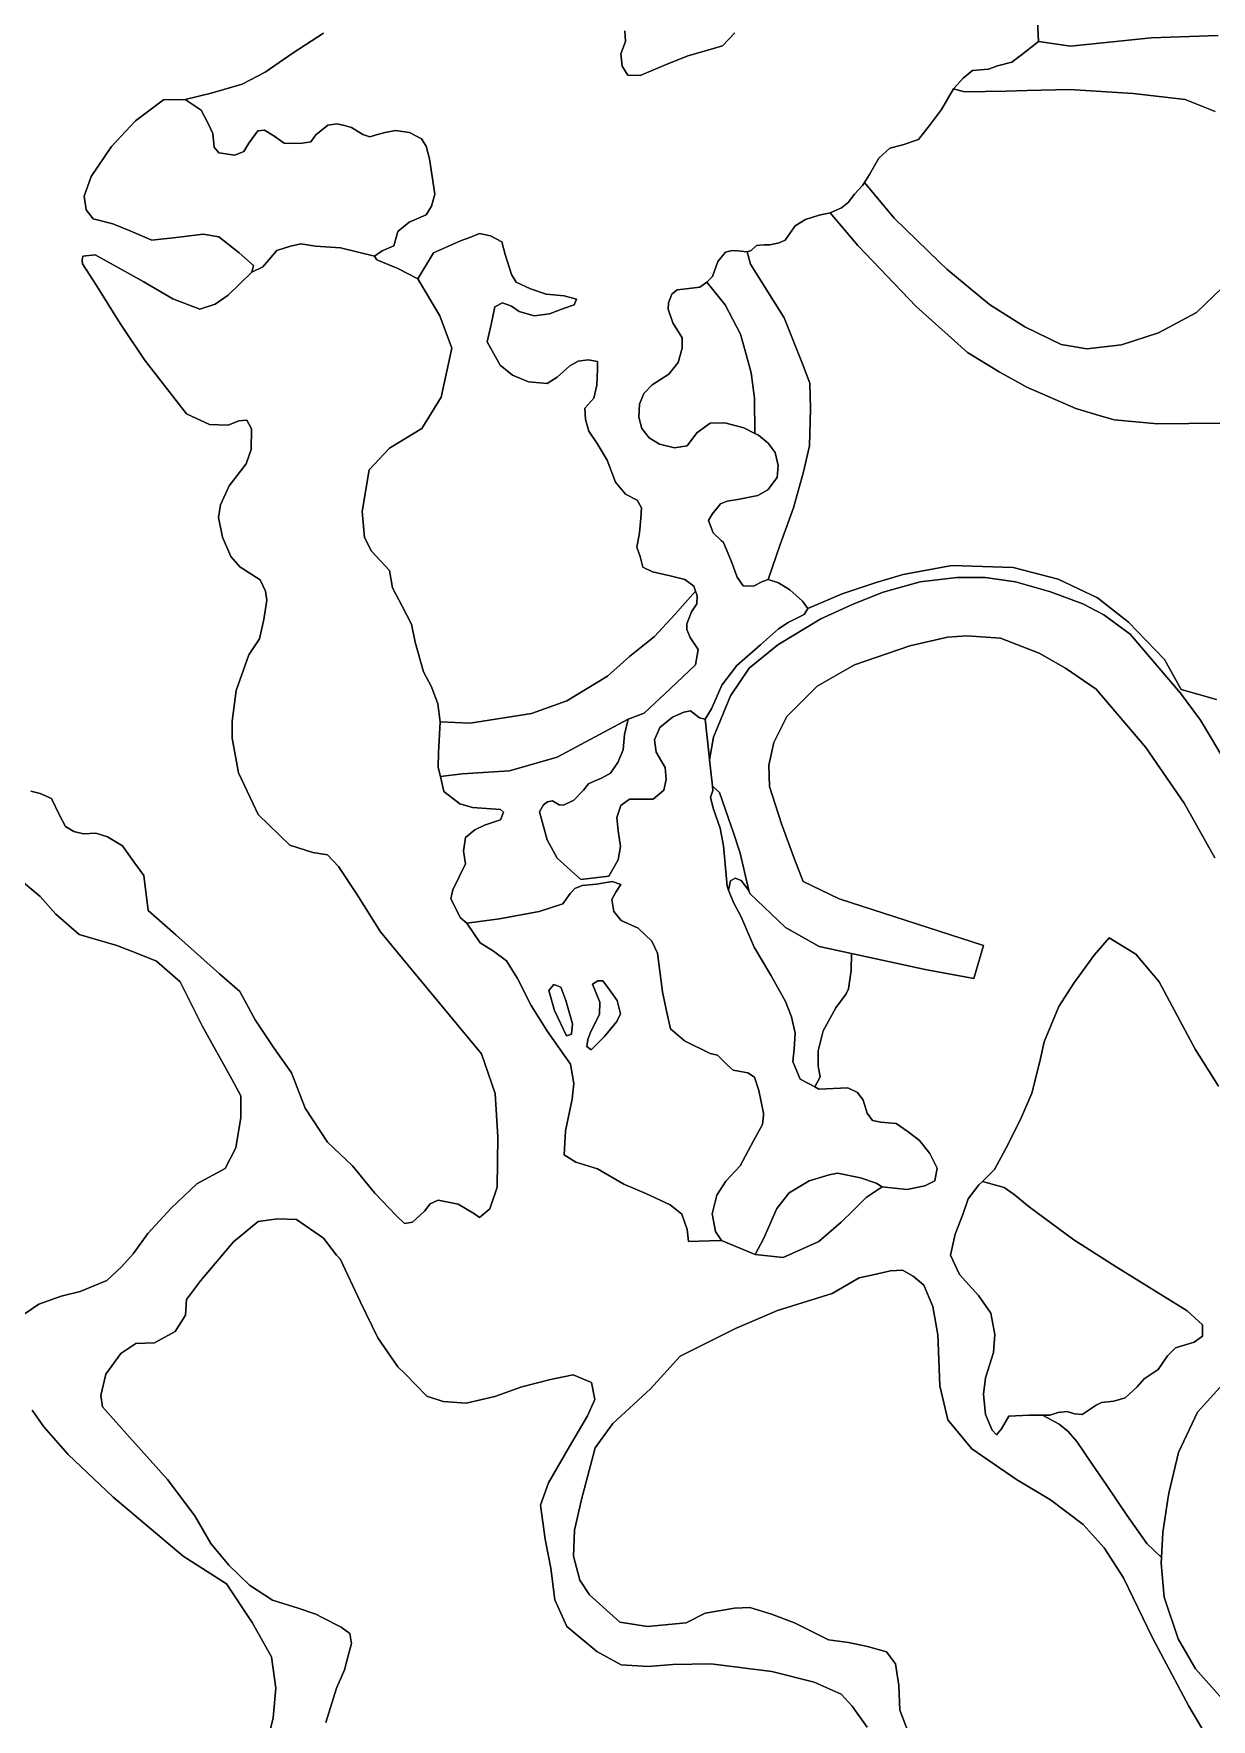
# Model space of a CAD drawing. Header units: inches. Extents: x 288635 to 1232953, y 676945 to 1655780.
# Drawn here: x 357550 to 374201, y 876152 to 899981 of the extents above; entities that cross this region are included whole.
import ezdxf

# ---------------------------------------------------------------- set-up
doc = ezdxf.new("R2010")
doc.units = ezdxf.units.IN
doc.header["$MEASUREMENT"] = 0

msp = doc.modelspace()

# ---------------------------------------------------------------- linework, layer by layer
at = {"color": 1}
for points in [[(371738.3195, 900251.9696), (371758.6396, 899870.9689), (371580.8392, 899728.7286), (371382.7188, 899576.3283), (371179.5184, 899525.5282), (371052.5182, 899479.8081), (370823.9177, 899459.488), (370691.8374, 899352.8078), (370554.6772, 899200.4075), (370387.0368, 898910.8469), (370229.5565, 898702.5665), (370061.9162, 898484.1261), (369838.3957, 898407.9259), (369655.5154, 898362.2058), (369498.0351, 898219.9656), (369365.9548, 897991.3651), (369296.1643, 897877.4964), (369269.4346, 897833.8848), (369157.6744, 897711.9645), (369066.2342, 897595.1243), (368970.984, 897520.1942), (368813.5037, 897449.074), (368656.0234, 897413.5139), (368462.983, 897352.5538), (368315.6627, 897266.1937), (368173.4224, 897062.9932), (368092.1423, 897022.3532), (367960.062, 896996.9531), (367878.7818, 896996.9531), (367772.1016, 896986.7931), (367695.9015, 896915.6729), (367640.0213, 896895.3529), (367502.8611, 896910.5929), (367426.6609, 896915.6729), (367330.1407, 896890.2729), (367223.4605, 896758.1926), (367147.2604, 896549.9122), (367065.9802, 896468.6321), (366969.46, 896397.5119), (366776.4196, 896372.1119), (366649.4194, 896361.9518), (366573.2192, 896300.9917), (366527.4991, 896173.9915), (366522.4191, 896087.6313), (366588.4592, 895894.5909), (366720.5395, 895681.2305), (366720.5395, 895533.9102), (366664.6594, 895330.7098), (366532.5791, 895168.1495), (366293.8187, 895015.7491), (366176.9784, 894893.8289), (366116.0183, 894741.4286), (366105.8583, 894558.5482), (366146.4984, 894401.0679), (366253.5314, 894269.3404), (366397.465, 894176.2069), (366609.1321, 894125.4068), (366791.1658, 894155.0402), (366926.6327, 894337.0739), (367112.8997, 894476.7742), (367320.3335, 894481.0075), (367591.2674, 894409.0407), (367747.5804, 894329.2892), (367798.7011, 894303.2072), (367934.168, 894193.1403), (368035.7682, 894061.9067), (368078.1017, 893875.6396), (368061.1683, 893706.306), (367929.9347, 893532.739), (367790.2344, 893452.3055), (367532.0006, 893401.5054), (367354.2002, 893371.872), (367261.0667, 893333.7719), (367142.5331, 893189.8383), (367091.733, 893100.9381), (367159.4665, 892923.1377), (367272.2097, 892817.0265), (367303.4001, 892787.6708), (367413.467, 892529.437), (367498.1338, 892296.6032), (367582.9622, 892176.1987), (367729.3801, 892171.7196), (367853.7346, 892235.2197), (367935.7555, 892266.9698), (368081.2767, 892216.6988), (368242.6728, 892118.8028), (368422.5899, 891960.0525), (368496.6733, 891854.2189), (368443.7566, 891769.5521), (368218.8517, 891655.1945), (368080.9018, 891565.2272), (367826.9013, 891342.9768), (367490.3507, 891050.8762), (367280.8002, 890771.4756), (367134.75, 890434.925), (367045.8498, 890288.8747), (366963.2996, 890307.9247), (366836.2994, 890409.5249), (366741.0492, 890390.4749), (366582.2988, 890320.6247), (366404.4985, 890174.5744), (366328.2983, 889996.7741), (366353.6984, 889825.3237), (366480.6986, 889609.4233), (366493.3987, 889437.973), (366461.6486, 889285.5727), (366309.2483, 889158.5724), (365972.6976, 889158.5724), (365852.0474, 889069.6722), (365794.8973, 888898.2219), (365813.9473, 888714.0715), (365845.6974, 888491.8211), (365813.9473, 888301.3207), (365680.597, 888072.7202), (365286.8963, 888021.9201), (364950.3456, 888326.7207), (364809.2339, 888585.9518), (364702.6951, 888980.772), (364756.9348, 889081.0493), (364812.4974, 889120.7369), (364886.5809, 889133.9661), (364981.8311, 889081.0493), (365042.6854, 889073.1118), (365188.2065, 889144.5495), (365325.7901, 889287.4247), (365394.5819, 889377.3833), (365466.0195, 889409.1333), (365576.4608, 889456.366), (365705.9971, 889526.8731), (365807.5973, 889679.2734), (365883.7975, 889857.0738), (365902.8475, 890072.9742), (365953.6476, 890288.8747), (366182.6397, 890375.4173), (366552.0274, 890723.5146), (366906.1495, 891057.2262), (366944.2496, 891273.1266), (366833.4992, 891445.7015), (366782.6991, 891560.0017), (366786.9324, 891640.4352), (366850.4325, 891809.7688), (366926.6327, 891919.8357), (366930.866, 892034.136), (366907.9453, 892100.8145), (366884.2993, 892169.6029), (366757.299, 892262.7364), (366549.8653, 892317.7699), (366300.0981, 892372.8033), (366164.6312, 892440.5368), (366126.5311, 892588.7037), (366079.9643, 892719.9373), (366118.0644, 892923.1377), (366134.9978, 893130.5715), (366143.4645, 893278.7385), (366084.1977, 893384.572), (365919.0973, 893473.4722), (365775.1637, 893642.8058), (365660.8635, 893951.8398), (365516.5771, 894187.7075), (365399.7369, 894360.4278), (365354.0168, 894528.0682), (365343.8568, 894685.5485), (365470.857, 894827.7888), (365511.4971, 895010.6691), (365521.6571, 895239.2696), (365521.6571, 895345.9498), (365389.5768, 895371.3499), (365247.3366, 895351.0298), (365130.4963, 895284.9897), (364952.696, 895127.5094), (364810.4557, 895036.0692), (364546.2952, 895061.4692), (364317.6947, 895152.9094), (364144.9744, 895295.1497), (363962.094, 895625.3504), (364017.9741, 895869.1909), (364068.7742, 896118.1114), (364180.5344, 896173.9915), (364307.5347, 896128.2714), (364414.2149, 896052.0712), (364627.5753, 895991.1111), (364840.9357, 896021.5912), (365039.0561, 896097.7913), (365191.4564, 896148.5914), (365227.0165, 896229.8716), (365049.2162, 896275.5917), (364795.2157, 896300.9917), (364576.7752, 896372.1119), (364373.5748, 896468.6321), (364307.5347, 896575.3123), (364216.0945, 896859.7928), (364170.3744, 897037.5932), (364007.8141, 897123.9534), (363855.4138, 897154.4334), (363714.5217, 897101.2666), (363586.1732, 897052.8332), (363205.1725, 896885.1929), (362981.652, 896514.3521), (362697.1715, 896661.6724), (362402.5309, 896783.5927), (362366.9708, 896834.3928), (362478.731, 896910.5929), (362641.2913, 896981.7131), (362697.1715, 897184.9135), (362859.7318, 897316.9938), (363098.4923, 897418.594), (363174.6924, 897540.5142), (363220.4125, 897713.2345), (363144.2124, 898211.0755), (363097.2223, 898392.6859), (363031.1821, 898494.2861), (362863.5418, 898585.7263), (362665.4214, 898611.1263), (362518.1011, 898585.7263), (362411.4209, 898555.2462), (362304.7407, 898524.7662), (362203.1405, 898555.2462), (362045.6602, 898656.8464), (361944.06, 898682.2465), (361837.3797, 898707.6465), (361710.3795, 898687.3265), (361537.6591, 898550.1662), (361466.539, 898453.646), (361344.6188, 898433.326), (361212.5385, 898428.246), (361090.6182, 898433.326), (360943.298, 898534.9262), (360811.2177, 898616.2064), (360719.7775, 898606.0463), (360592.7773, 898433.326), (360521.6571, 898316.4858), (360394.6569, 898265.6856), (360166.0564, 898296.1657), (360100.0163, 898377.4459), (360084.7762, 898570.4863), (360018.7361, 898712.7265), (359917.1359, 898900.6869), (359693.6155, 899053.0872), (360059.3762, 899139.4474), (360496.2571, 899266.4477), (360821.3777, 899439.168), (361217.6185, 899708.4085), (361649.4194, 899987.8091)], [(374299.2106, 899956.5353), (373349.2487, 899920.9752), (372211.3265, 899804.135), (371758.6396, 899870.9689), (371738.3195, 900251.9696)], [(361649.4194, 899987.8091), (361217.6185, 899708.4085), (360821.3777, 899439.168), (360496.2571, 899266.4477), (360059.3762, 899139.4474), (359693.6155, 899053.0872), (359387.1287, 899044.9726), (358990.888, 898750.332), (358650.5273, 898384.5713), (358360.9667, 897962.9304), (358264.4465, 897683.5299), (358289.8465, 897490.4895), (358391.4468, 897363.4892), (358670.8473, 897292.3691), (358924.8478, 897190.7689), (359219.4884, 897063.7686), (359605.5692, 897104.4087), (359945.9299, 897145.0488), (360169.4503, 897109.4887), (360453.9309, 896880.8883), (360657.1313, 896703.0879), (360631.7312, 896611.6477), (360301.5306, 896286.5271), (360113.5702, 896159.5268), (359900.2098, 896088.4067), (359519.209, 896230.647), (359097.7461, 896477.2808), (358417.663, 896855.1143), (358244.096, 896833.9476), (358235.6293, 896778.9142), (358239.8626, 896728.1141), (358438.8297, 896419.0801), (358773.7929, 895885.1852), (359114.1536, 895372.1041), (359708.5147, 894605.0226), (360033.6354, 894457.7023), (360297.7959, 894447.5423), (360450.1962, 894508.5024), (360561.9565, 894518.6624), (360627.9966, 894396.7422), (360622.9166, 894102.1016), (360551.7964, 893898.9012), (360313.036, 893589.0206), (360191.1157, 893319.78), (360160.6356, 893141.9797), (360221.5958, 892862.5791), (360338.436, 892588.2586), (360465.4363, 892446.0183), (360749.9168, 892258.0579), (360826.117, 892100.5776), (360846.437, 891973.5773), (360805.7969, 891699.2568), (360744.8368, 891424.9362), (360592.4365, 891201.4158), (360414.6362, 890693.4148), (360353.676, 890261.6139), (360353.676, 890022.8534), (360445.1162, 889530.0925), (360652.9895, 889091.6688), (360724.5168, 888940.8113), (361171.5577, 888509.0104), (361496.6783, 888407.4102), (361704.9587, 888371.8501), (361857.359, 888209.2898), (362116.4396, 887818.129), (362453.1102, 887282.0966), (362853.161, 886799.4956), (363562.2457, 885946.4773), (363879.7464, 885559.1265), (364076.5968, 885000.3254), (364114.6968, 884384.3741), (364101.9968, 883673.1727), (364000.3966, 883368.3721), (363854.3463, 883247.7219), (363784.4962, 883298.522), (363549.5457, 883431.8722), (363270.1451, 883489.0224), (363155.8449, 883438.2222), (363073.2947, 883336.622), (362908.1944, 883177.8717), (362793.8942, 883158.8217), (362673.2439, 883273.1219), (362374.7933, 883590.6226), (362057.2927, 883977.9733), (361701.692, 884308.174), (361390.5414, 884790.775), (361193.691, 885292.426), (360946.0405, 885641.6767), (360850.5461, 885784.9183), (360679.34, 886041.7275), (360463.4395, 886441.7783), (360177.689, 886689.4288), (359561.7377, 887241.8799), (359168.0369, 887584.7805), (359109.0735, 888082.2896), (358966.8333, 888275.33), (358804.2729, 888498.8504), (358590.9125, 888625.8507), (358428.3522, 888676.6508), (358255.6318, 888671.5707), (358118.4716, 888702.0508), (358001.6313, 888773.1709), (357910.1911, 888940.8113), (357803.5109, 889169.4117), (357640.9506, 889240.5319), (357508.8703, 889271.0119)], [(367466.031, 899992.8891), (367288.2306, 899810.0087), (367079.9502, 899749.0486), (366800.5497, 899667.7685), (366485.589, 899540.7682), (366124.9083, 899388.3679), (365952.188, 899393.4479), (365870.9078, 899520.4482), (365850.5878, 899698.2485), (365916.6279, 899870.9689), (365906.4679, 900023.3692)], [(365906.4679, 900023.3692), (365916.6279, 899870.9689), (365850.5878, 899698.2485), (365870.9078, 899520.4482), (365952.188, 899393.4479), (366124.9083, 899388.3679), (366485.589, 899540.7682), (366800.5497, 899667.7685), (367079.9502, 899749.0486), (367288.2306, 899810.0087), (367466.031, 899992.8891)], [(374256.4539, 898880.8431), (373829.733, 899048.4835), (373098.2116, 899134.8436), (372193.9697, 899190.7237), (371595.8486, 899177.1301), (371299.888, 899170.4037), (370710.6068, 899160.2437), (370554.6772, 899200.4075), (370691.8374, 899352.8078), (370823.9177, 899459.488), (371052.5182, 899479.8081), (371179.5184, 899525.5282), (371382.7188, 899576.3283), (371580.8392, 899728.7286), (371758.6396, 899870.9689), (372211.3265, 899804.135), (373349.2487, 899920.9752), (374299.2106, 899956.5353)], [(374479.9743, 896508.4784), (373992.2933, 896041.1174), (373453.8123, 895751.5569), (372930.5712, 895583.9165), (372442.8902, 895528.0364), (372077.1295, 895588.9965), (371564.0485, 895837.917), (371066.2075, 896152.8777), (370461.6863, 896650.7187), (370357.4469, 896751.4126), (369714.9248, 897372.0801), (369296.1643, 897877.4964), (369365.9548, 897991.3651), (369498.0351, 898219.9656), (369655.5154, 898362.2058), (369838.3957, 898407.9259), (370061.9162, 898484.1261), (370229.5565, 898702.5665), (370387.0368, 898910.8469), (370554.6772, 899200.4075), (370554.6772, 899200.4075), (370710.6068, 899160.2437), (371299.888, 899170.4037), (371595.8486, 899177.1301), (372193.9697, 899190.7237), (373098.2116, 899134.8436), (373829.733, 899048.4835), (374256.4539, 898880.8431)], [(374324.6107, 894475.2043), (373440.6889, 894465.0443), (372826.0077, 894520.9244), (372584.6948, 894593.7736), (372287.5266, 894683.4847), (371591.5652, 894983.2053), (371200.4044, 895201.6458), (370753.3635, 895475.9663), (370026.9221, 896126.2076), (369203.9604, 896984.7293), (368813.5037, 897449.074), (368970.984, 897520.1942), (369066.2342, 897595.1243), (369157.6744, 897711.9645), (369269.4346, 897833.8848), (369296.1643, 897877.4964), (369714.9248, 897372.0801), (370357.4469, 896751.4126), (370461.6863, 896650.7187), (371066.2075, 896152.8777), (371564.0485, 895837.917), (372077.1295, 895588.9965), (372442.8902, 895528.0364), (372930.5712, 895583.9165), (373453.8123, 895751.5569), (373992.2933, 896041.1174), (374479.9743, 896508.4784)], [(374273.3872, 890567.8298), (373775.9696, 890710.7051), (373537.8441, 891134.0393), (373029.8431, 891663.207), (372590.6339, 892007.166), (372035.0078, 892271.7499), (371400.0065, 892435.7919), (370532.1714, 892462.2503), (369844.2534, 892335.25), (369463.2526, 892224.1248), (368981.71, 892060.0828), (368496.6733, 891854.2189), (368422.5899, 891960.0525), (368242.6728, 892118.8028), (368081.2767, 892216.6988), (367935.7555, 892266.9698), (368106.6129, 892760.603), (368294.5733, 893278.764), (368436.8135, 893786.7651), (368518.0937, 894152.5258), (368533.3337, 894675.7668), (368523.1737, 895041.5276), (368421.5735, 895315.8481), (368162.493, 895966.0894), (367684.972, 896723.0109), (367640.0213, 896895.3529), (367695.9015, 896915.6729), (367772.1016, 896986.7931), (367878.7818, 896996.9531), (367960.062, 896996.9531), (368092.1423, 897022.3532), (368173.4224, 897062.9932), (368315.6627, 897266.1937), (368462.983, 897352.5538), (368656.0234, 897413.5139), (368813.5037, 897449.074), (369203.9604, 896984.7293), (370026.9221, 896126.2076), (370753.3635, 895475.9663), (371200.4044, 895201.6458), (371591.5652, 894983.2053), (372287.5266, 894683.4847), (372584.6948, 894593.7736), (372826.0077, 894520.9244), (373440.6889, 894465.0443), (374324.6107, 894475.2043)], [(357508.8703, 889271.0119), (357640.9506, 889240.5319), (357803.5109, 889169.4117), (357910.1911, 888940.8113), (358001.6313, 888773.1709), (358118.4716, 888702.0508), (358255.6318, 888671.5707), (358428.3522, 888676.6508), (358590.9125, 888625.8507), (358804.2729, 888498.8504), (358966.8333, 888275.33), (359109.0735, 888082.2896), (359168.0369, 887584.7805), (359561.7377, 887241.8799), (360177.689, 886689.4288), (360463.4395, 886441.7783), (360679.34, 886041.7275), (360850.5461, 885784.9183), (360946.0405, 885641.6767), (361193.691, 885292.426), (361390.5414, 884790.775), (361701.692, 884308.174), (362057.2927, 883977.9733), (362374.7933, 883590.6226), (362673.2439, 883273.1219), (362793.8942, 883158.8217), (362908.1944, 883177.8717), (363073.2947, 883336.622), (363155.8449, 883438.2222), (363270.1451, 883489.0224), (363549.5457, 883431.8722), (363784.4962, 883298.522), (363854.3463, 883247.7219), (364000.3966, 883368.3721), (364101.9968, 883673.1727), (364114.6968, 884384.3741), (364076.5968, 885000.3254), (363879.7464, 885559.1265), (363562.2457, 885946.4773), (362853.161, 886799.4956), (362453.1102, 887282.0966), (362116.4396, 887818.129), (361857.359, 888209.2898), (361704.9587, 888371.8501), (361496.6783, 888407.4102), (361171.5577, 888509.0104), (360724.5168, 888940.8113), (360652.9895, 889091.6688), (360445.1162, 889530.0925), (360353.676, 890022.8534), (360353.676, 890261.6139), (360414.6362, 890693.4148), (360592.4365, 891201.4158), (360744.8368, 891424.9362), (360805.7969, 891699.2568), (360846.437, 891973.5773), (360826.117, 892100.5776), (360749.9168, 892258.0579), (360465.4363, 892446.0183), (360338.436, 892588.2586), (360221.5958, 892862.5791), (360160.6356, 893141.9797), (360191.1157, 893319.78), (360313.036, 893589.0206), (360551.7964, 893898.9012), (360622.9166, 894102.1016), (360627.9966, 894396.7422), (360561.9565, 894518.6624), (360450.1962, 894508.5024), (360297.7959, 894447.5423), (360033.6354, 894457.7023), (359708.5147, 894605.0226), (359114.1536, 895372.1041), (358773.7929, 895885.1852), (358438.8297, 896419.0801), (358239.8626, 896728.1141), (358235.6293, 896778.9142), (358244.096, 896833.9476), (358417.663, 896855.1143), (359097.7461, 896477.2808), (359519.209, 896230.647), (359900.2098, 896088.4067), (360113.5702, 896159.5268), (360301.5306, 896286.5271), (360631.7312, 896611.6477), (360790.1993, 896687.1564), (360985.9914, 896914.6986), (361181.7834, 896978.1987), (361324.6587, 897009.9488), (361536.3258, 896978.1987), (361885.5765, 896951.7403), (362366.9708, 896834.3928), (362402.5309, 896783.5927), (362697.1715, 896661.6724), (362981.652, 896514.3521), (363292.7507, 895992.8042), (363462.0843, 895535.6033), (363309.684, 894841.3352), (363038.7502, 894401.0677), (362581.5493, 894121.6671), (362293.682, 893816.8665), (362192.0818, 893224.1987), (362225.9485, 892860.1313), (362327.5487, 892665.3975), (362581.5493, 892394.4637), (362623.8827, 892148.9298), (362759.3496, 891886.4626), (362893.7582, 891634.5788), (362941.3833, 891380.5783), (363063.0919, 890957.2441), (363174.2171, 890745.577), (363264.1756, 890507.4516), (363295.9257, 890253.451), (363274.0181, 889813.223), (363268.7265, 889606.8476), (363300.4765, 889479.8473), (363347.6122, 889266.1842), (363575.1543, 889091.5588), (363755.0714, 889043.9337), (364151.9472, 889012.1837), (364194.2806, 888975.1419), (364151.9472, 888869.3084), (363924.405, 888789.9332), (363786.8214, 888726.4331), (363654.5295, 888615.3079), (363628.0711, 888424.8075), (363654.2139, 888243.3458), (363475.4622, 887875.8228), (363450.0622, 887748.8225), (363583.4124, 887482.122), (363672.3126, 887405.9219), (363862.2838, 887127.0505), (364052.7842, 887012.7502), (364236.9346, 886873.05), (364389.3349, 886625.3995), (364586.1853, 886244.3987), (364814.7857, 885876.098), (365138.6364, 885412.547), (365189.4365, 885139.4965), (365164.0364, 884917.246), (365068.7862, 884472.7452), (365049.7362, 884129.8445), (365214.8365, 884028.2443), (365519.6371, 883932.9941), (365894.2879, 883717.0936), (366206.1352, 883587.0224), (366551.5759, 883424.4621), (366714.1363, 883292.3819), (366790.3364, 883073.9414), (366810.6565, 882906.3011), (367105.297, 882916.4611), (367276.4793, 882921.3012), (367748.9202, 882723.1808), (368149.0541, 882681.3187), (368651.9751, 882904.8391), (368966.9357, 883179.1597), (369134.576, 883341.72), (369322.5364, 883529.6804), (369547.2438, 883678.2227), (369897.7645, 883642.6627), (370151.765, 883693.4628), (370294.0053, 883764.5829), (370324.4854, 883942.3833), (370222.8852, 884150.6637), (370075.5649, 884333.5441), (369913.0045, 884455.4643), (369745.3642, 884572.3045), (369526.9238, 884592.6246), (369410.0835, 884618.0246), (369333.8834, 884719.6248), (369278.0033, 884902.5052), (369196.7231, 885014.2654), (369059.5628, 885080.3055), (368653.162, 885059.9855), (368593.5147, 885092.1033), (368670.4218, 885232.7538), (368639.9418, 885385.1541), (368639.9418, 885603.5945), (368711.0619, 885882.9951), (368893.9423, 886208.1157), (369036.1826, 886406.2361), (369071.7427, 886477.3563), (369107.3027, 886736.4368), (369113.7595, 886976.5089), (370156.4304, 886751.9223), (370844.3484, 886624.922), (370981.932, 887090.5896), (368938.2863, 887752.0493), (368430.2853, 887995.4664), (368308.5767, 888312.9671), (368123.368, 888810.3847), (367954.0343, 889339.5525), (367943.451, 889641.1781), (368017.5345, 889958.6787), (368197.4515, 890329.0961), (368626.0773, 890757.722), (369155.2451, 891059.3476), (369938.4133, 891329.2231), (370472.8727, 891450.9317), (370742.7482, 891466.8067), (371218.9992, 891435.0567), (371769.3336, 891223.3896), (372139.751, 891011.7225), (372573.6686, 890715.3885), (373277.4616, 889889.8869), (373817.2127, 889101.427), (374251.1303, 888328.8421)], [(374436.339, 889630.5947), (374050.0465, 890276.1793), (373764.2959, 890657.1801), (373055.2112, 891493.2651), (372679.5021, 891763.1406), (372383.1682, 891921.891), (371928.0839, 892091.2246), (371430.6663, 892234.0999), (371002.0404, 892292.3084), (370605.1646, 892292.3084), (370086.5803, 892234.0999), (369562.7042, 892085.933), (369144.6617, 891921.891), (368678.9941, 891710.2239), (368070.4512, 891339.8065), (367668.2838, 891011.7225), (367403.6999, 890620.1384), (367160.2827, 890038.0539), (367105.1737, 889715.0228), (367094.1197, 889816.5186), (367045.8498, 890288.8747), (367134.75, 890434.925), (367280.8002, 890771.4756), (367490.3507, 891050.8762), (367826.9013, 891342.9768), (368080.9018, 891565.2272), (368218.8517, 891655.1945), (368443.7566, 891769.5521), (368496.6733, 891854.2189), (368981.71, 892060.0828), (369463.2526, 892224.1248), (369844.2534, 892335.25), (370532.1714, 892462.2503), (371400.0065, 892435.7919), (372035.0078, 892271.7499), (372590.6339, 892007.166), (373029.8431, 891663.207), (373537.8441, 891134.0393), (373775.9696, 890710.7051), (374273.3872, 890567.8298)], [(374251.1303, 888328.8421), (373817.2127, 889101.427), (373277.4616, 889889.8869), (372573.6686, 890715.3885), (372139.751, 891011.7225), (371769.3336, 891223.3896), (371218.9992, 891435.0567), (370742.7482, 891466.8067), (370472.8727, 891450.9317), (369938.4133, 891329.2231), (369155.2451, 891059.3476), (368626.0773, 890757.722), (368197.4515, 890329.0961), (368017.5345, 889958.6787), (367943.451, 889641.1781), (367954.0343, 889339.5525), (368123.368, 888810.3847), (368308.5767, 888312.9671), (368430.2853, 887995.4664), (368938.2863, 887752.0493), (370981.932, 887090.5896), (370844.3484, 886624.922), (370156.4304, 886751.9223), (369113.7595, 886976.5089), (368657.8274, 887074.7146), (368181.5764, 887344.5901), (367677.5165, 887827.8641), (367661.1313, 887868.3064), (367541.2835, 888397.6339), (367435.45, 888709.8429), (367411.356, 888778.7785), (367244.9496, 889254.8856), (367145.799, 889342.0093), (367105.1737, 889715.0228), (367160.2827, 890038.0539), (367403.6999, 890620.1384), (367668.2838, 891011.7225), (368070.4512, 891339.8065), (368678.9941, 891710.2239), (369144.6617, 891921.891), (369562.7042, 892085.933), (370086.5803, 892234.0999), (370605.1646, 892292.3084), (371002.0404, 892292.3084), (371430.6663, 892234.0999), (371928.0839, 892091.2246), (372383.1682, 891921.891), (372679.5021, 891763.1406), (373055.2112, 891493.2651), (373055.2112, 891493.2651), (373764.2959, 890657.1801), (374050.0465, 890276.1793), (374436.339, 889630.5947)], [(357407.2335, 887979.2372), (357641.0024, 887785.7057), (357864.4344, 887532.1963), (358191.7225, 887244.5257), (358725.1235, 887092.1254), (359017.0627, 886976.0132), (359283.9247, 886869.8749), (359620.4753, 886577.7744), (359931.626, 885955.4731), (360350.7268, 885199.8216), (360477.7271, 884964.8711), (360477.7271, 884660.0705), (360407.8769, 884228.2697), (360255.4766, 883936.1691), (359857.2942, 883723.4916), (359491.5335, 883378.051), (359161.3328, 883017.3702), (358958.1324, 882732.8897), (358790.4921, 882550.0093), (358582.2117, 882356.9689), (358206.2909, 882199.4886), (357937.0504, 882133.4485), (357622.0897, 882021.6882), (357413.8093, 881879.448)], [(357413.8093, 881879.448), (357622.0897, 882021.6882), (357937.0504, 882133.4485), (358206.2909, 882199.4886), (358582.2117, 882356.9689), (358790.4921, 882550.0093), (358958.1324, 882732.8897), (359161.3328, 883017.3702), (359491.5335, 883378.051), (359857.2942, 883723.4916), (360255.4766, 883936.1691), (360407.8769, 884228.2697), (360477.7271, 884660.0705), (360477.7271, 884964.8711), (360350.7268, 885199.8216), (359931.626, 885955.4731), (359620.4753, 886577.7744), (359283.9247, 886869.8749), (359017.0627, 886976.0132), (358725.1235, 887092.1254), (358191.7225, 887244.5257), (357864.4344, 887532.1963), (357641.0024, 887785.7057), (357407.2335, 887979.2372)], [(374304.1243, 885102.3793), (373970.7486, 885626.2553), (373462.7476, 886578.7572), (373134.6636, 886970.3413), (372754.9367, 887198.9175), (372543.2696, 886955.5004), (372257.519, 886558.6246), (372045.852, 886230.5406), (371839.4765, 885727.8313), (371775.9764, 885452.664), (371664.8512, 885002.8715), (371500.8092, 884632.4541), (371294.4338, 884219.7032), (371135.6835, 883923.3693), (370964.4851, 883756.247), (370913.433, 883706.4105), (370765.2661, 883510.6185), (370685.8909, 883288.368), (370580.0574, 883007.9092), (370511.2656, 882711.5752), (370641.8473, 882437.981), (370911.0878, 882143.3404), (371083.8081, 881894.4199), (371139.6883, 881589.6193), (371119.3682, 881335.6188), (371007.608, 880980.0181), (370982.2079, 880746.3376), (371007.608, 880461.8571), (371104.1282, 880238.3366), (371165.0883, 880172.2965), (371236.2085, 880258.6567), (371337.8087, 880436.457), (371627.3692, 880451.697), (371814.9193, 880451.697), (372047.7531, 880321.878), (372178.9867, 880220.2778), (372301.7536, 880080.5775), (372517.6541, 879758.8436), (372716.6211, 879470.9763), (373004.4884, 879039.1755), (373288.1223, 878637.008), (373495.2299, 878438.6922), (373492.8619, 878360.5481), (373533.5019, 877877.9471), (373731.6223, 877288.6659), (373975.4628, 876867.0251), (374361.5436, 876435.2242)], [(374417.4237, 880946.2732), (374005.9429, 880494.1523), (373736.7023, 879925.1912), (373599.5421, 879346.07), (373587.5382, 879265.2018), (373516.9998, 878789.9956), (373495.2299, 878438.6922), (373288.1223, 878637.008), (373004.4884, 879039.1755), (372716.6211, 879470.9763), (372517.6541, 879758.8436), (372301.7536, 880080.5775), (372178.9867, 880220.2778), (372047.7531, 880321.878), (371814.9193, 880451.697), (371916.9298, 880451.697), (372033.77, 880487.2571), (372160.7703, 880502.4971), (372267.4505, 880472.0171), (372374.1307, 880461.8571), (372572.2511, 880593.9373), (372648.4513, 880629.4974), (372821.1716, 880649.8174), (372983.7319, 880695.5375), (373151.3723, 880853.0178), (373252.9725, 880964.7781), (373451.0929, 881096.8583), (373583.1731, 881289.8987), (373694.9334, 881401.6589), (373959.0939, 881482.9391), (374075.9341, 881569.2993), (374075.9341, 881726.7796), (373857.4937, 881924.9), (372856.7317, 882549.7412), (372257.2905, 882930.742), (371627.3692, 883398.1029), (371414.0088, 883570.8233), (371271.7685, 883667.3435), (370964.4851, 883756.247), (371135.6835, 883923.3693), (371294.4338, 884219.7032), (371500.8092, 884632.4541), (371664.8512, 885002.8715), (371775.9764, 885452.664), (371839.4765, 885727.8313), (372045.852, 886230.5406), (372257.519, 886558.6246), (372543.2696, 886955.5004), (372754.9367, 887198.9175), (373134.6636, 886970.3413), (373462.7476, 886578.7572), (373970.7486, 885626.2553), (374304.1243, 885102.3793)], [(361682.5709, 876105.1506), (361829.8912, 876592.8316), (361946.7315, 876851.9121), (362002.6116, 877065.2725), (362043.2517, 877222.7528), (362017.8516, 877364.9931), (361895.2964, 877453.8933), (361628.0621, 877591.3281), (361539.6957, 877636.7737), (361290.7752, 877723.1338), (360925.0144, 877834.8941), (360599.8938, 878048.2545), (360310.3332, 878332.7351), (360056.3327, 878637.5357), (359827.7322, 879028.6965), (359441.6515, 879541.7775), (358903.1704, 880141.2187), (358522.1696, 880567.9395), (358496.7696, 880730.4999), (358567.8897, 881030.2205), (358781.2501, 881324.861), (358994.6106, 881462.0213), (359258.7711, 881472.1813), (359548.3317, 881634.7417), (359695.652, 881863.3421), (359710.892, 882086.8626), (359909.0124, 882351.0231), (360376.3733, 882899.6642), (360725.3775, 883186.8676), (360998.4281, 883224.9677), (361265.1286, 883218.6176), (361646.1294, 882951.9171), (361830.2798, 882710.6166), (361881.6824, 882662.7926), (362171.3102, 882046.6458), (362414.7274, 881543.9365), (362700.478, 881136.4773), (362796.5785, 881042.0929), (363109.4188, 880720.3398), (363338.0192, 880644.1397), (363663.1399, 880618.7396), (364069.5407, 880715.2598), (364452.0231, 880850.7268), (364859.4823, 880956.5603), (365179.9591, 881021.5846), (365436.6984, 880910.8402), (365482.4185, 880672.0797), (365380.8183, 880443.4793), (365126.8178, 880006.5984), (364827.0972, 879493.5174), (364715.337, 879178.5568), (364781.3771, 878695.9558), (364862.6573, 878289.555), (364918.5374, 877842.5141), (365086.1777, 877461.5133), (365512.8986, 877110.9926), (365858.3393, 876923.0322), (366239.3401, 876897.6322), (366584.7807, 876928.1123), (367123.2618, 876933.1923), (367986.8635, 876826.5121), (368586.3047, 876674.1117), (368967.3055, 876506.4714), (369124.7858, 876338.8311), (369333.0662, 876039.1105)], [(369333.0662, 876039.1105), (369124.7858, 876338.8311), (368967.3055, 876506.4714), (368586.3047, 876674.1117), (367986.8635, 876826.5121), (367123.2618, 876933.1923), (366584.7807, 876928.1123), (366239.3401, 876897.6322), (365858.3393, 876923.0322), (365512.8986, 877110.9926), (365086.1777, 877461.5133), (364918.5374, 877842.5141), (364862.6573, 878289.555), (364781.3771, 878695.9558), (364715.337, 879178.5568), (364827.0972, 879493.5174), (365126.8178, 880006.5984), (365380.8183, 880443.4793), (365482.4185, 880672.0797), (365436.6984, 880910.8402), (365179.9591, 881021.5846), (364859.4823, 880956.5603), (364452.0231, 880850.7268), (364069.5407, 880715.2598), (363663.1399, 880618.7396), (363338.0192, 880644.1397), (363109.4188, 880720.3398), (362796.5785, 881042.0929), (362700.478, 881136.4773), (362414.7274, 881543.9365), (362171.3102, 882046.6458), (361881.6824, 882662.7926), (361830.2798, 882710.6166), (361646.1294, 882951.9171), (361265.1286, 883218.6176), (360998.4281, 883224.9677), (360725.3775, 883186.8676), (360376.3733, 882899.6642), (359909.0124, 882351.0231), (359710.892, 882086.8626), (359695.652, 881863.3421), (359548.3317, 881634.7417), (359258.7711, 881472.1813), (358994.6106, 881462.0213), (358781.2501, 881324.861), (358567.8897, 881030.2205), (358496.7696, 880730.4999), (358522.1696, 880567.9395), (358903.1704, 880141.2187), (359441.6515, 879541.7775), (359827.7322, 879028.6965), (360056.3327, 878637.5357), (360310.3332, 878332.7351), (360599.8938, 878048.2545), (360925.0144, 877834.8941), (361290.7752, 877723.1338), (361539.6957, 877636.7737), (361628.0621, 877591.3281), (361895.2964, 877453.8933), (362017.8516, 877364.9931), (362043.2517, 877222.7528), (362002.6116, 877065.2725), (361946.7315, 876851.9121), (361829.8912, 876592.8316), (361682.5709, 876105.1506)], [(369929.1137, 875934.753), (369797.0335, 876280.1937), (369781.7934, 876630.7144), (369736.0733, 876935.515), (369609.0731, 877103.1554), (369339.8326, 877179.3555), (369070.592, 877235.2356), (368786.1114, 877275.8757), (368308.5905, 877514.6362), (367983.4698, 877636.5564), (367673.5892, 877733.0766), (367460.2288, 877722.9166), (367043.668, 877651.7965), (366774.4274, 877514.6362), (366230.8663, 877463.8361), (365839.7056, 877524.7962), (365407.9047, 877910.877), (365270.7444, 878119.1574), (365184.3842, 878459.5181), (365194.5443, 878825.2788), (365296.1445, 879257.0797), (365489.1849, 879988.6011), (365738.1054, 880334.0418), (366271.5064, 880821.7228), (366690.6746, 881282.8224), (367473.8428, 881674.4065), (368066.5107, 881928.407), (368839.0955, 882171.8241), (369220.0963, 882394.0746), (369421.18, 882436.408), (369664.5972, 882489.3248), (369833.9309, 882499.9081), (369987.3895, 882415.2413), (370137.3941, 882289.8457), (370264.3944, 881985.0451), (370335.5145, 881588.8043), (370339.0211, 881471.9169), (370360.9146, 880867.4429), (370477.7548, 880384.8419), (370813.0355, 879973.3611), (371448.0368, 879541.5602), (371925.5577, 879251.9997), (372387.8387, 878906.559), (372687.5593, 878576.3583), (372961.8798, 878149.6375), (372961.8798, 878149.6375), (373368.2806, 877301.2758), (373881.3616, 876336.0738), (374130.2821, 875924.593)], [(374130.2821, 875924.593), (373881.3616, 876336.0738), (373368.2806, 877301.2758), (372961.8798, 878149.6375), (372687.5593, 878576.3583), (372387.8387, 878906.559), (371925.5577, 879251.9997), (371448.0368, 879541.5602), (370813.0355, 879973.3611), (370477.7548, 880384.8419), (370360.9146, 880867.4429), (370339.0211, 881471.9169), (370335.5145, 881588.8043), (370264.3944, 881985.0451), (370137.3941, 882289.8457), (369987.3895, 882415.2413), (369833.9309, 882499.9081), (369664.5972, 882489.3248), (369421.18, 882436.408), (369220.0963, 882394.0746), (368839.0955, 882171.8241), (368066.5107, 881928.407), (367473.8428, 881674.4065), (366690.6746, 881282.8224), (366690.6746, 881282.8224), (366271.5064, 880821.7228), (365738.1054, 880334.0418), (365489.1849, 879988.6011), (365296.1445, 879257.0797), (365194.5443, 878825.2788), (365184.3842, 878459.5181), (365270.7444, 878119.1574), (365407.9047, 877910.877), (365839.7056, 877524.7962), (366230.8663, 877463.8361), (366774.4274, 877514.6362), (367043.668, 877651.7965), (367460.2288, 877722.9166), (367673.5892, 877733.0766), (367983.4698, 877636.5564), (368308.5905, 877514.6362), (368786.1114, 877275.8757), (369070.592, 877235.2356), (369339.8326, 877179.3555), (369609.0731, 877103.1554), (369736.0733, 876935.515), (369781.7934, 876630.7144), (369797.0335, 876280.1937), (369929.1137, 875934.753)], [(374361.5436, 876435.2242), (373975.4628, 876867.0251), (373731.6223, 877288.6659), (373533.5019, 877877.9471), (373492.8619, 878360.5481), (373495.2299, 878438.6922), (373516.9998, 878789.9956), (373587.5382, 879265.2018), (373599.5421, 879346.07), (373736.7023, 879925.1912), (374005.9429, 880494.1523), (374417.4237, 880946.2732)], [(357525.9929, 880520.3336), (357693.6332, 880286.6531), (358039.0739, 879895.4923), (358668.9952, 879296.0511), (359664.6772, 878457.8495), (360274.2784, 878066.6887), (360640.0391, 877518.0476), (360914.3597, 877035.4466), (360975.3198, 876593.4857), (360934.6797, 876171.8449), (360848.3195, 875801.0041)], [(360848.3195, 875801.0041), (360934.6797, 876171.8449), (360975.3198, 876593.4857), (360914.3597, 877035.4466), (360640.0391, 877518.0476), (360274.2784, 878066.6887), (359664.6772, 878457.8495), (358668.9952, 879296.0511), (358039.0739, 879895.4923), (357693.6332, 880286.6531), (357525.9929, 880520.3336)]]:
    msp.add_lwpolyline(points, dxfattribs=at)
for points in [[(360166.0564, 898296.1657), (360394.6569, 898265.6856), (360521.6571, 898316.4858), (360592.7773, 898433.326), (360719.7775, 898606.0463), (360811.2177, 898616.2064), (360943.298, 898534.9262), (361090.6182, 898433.326), (361212.5385, 898428.246), (361344.6188, 898433.326), (361466.539, 898453.646), (361537.6591, 898550.1662), (361710.3795, 898687.3265), (361837.3797, 898707.6465), (361944.06, 898682.2465), (362045.6602, 898656.8464), (362203.1405, 898555.2462), (362304.7407, 898524.7662), (362411.4209, 898555.2462), (362518.1011, 898585.7263), (362665.4214, 898611.1263), (362863.5418, 898585.7263), (363031.1821, 898494.2861), (363097.2223, 898392.6859), (363144.2124, 898211.0755), (363220.4125, 897713.2345), (363174.6924, 897540.5142), (363098.4923, 897418.594), (362859.7318, 897316.9938), (362697.1715, 897184.9135), (362641.2913, 896981.7131), (362478.731, 896910.5929), (362366.9708, 896834.3928), (361885.5765, 896951.7403), (361536.3258, 896978.1987), (361324.6587, 897009.9488), (361181.7834, 896978.1987), (360985.9914, 896914.6986), (360790.1993, 896687.1564), (360631.7312, 896611.6477), (360657.1313, 896703.0879), (360453.9309, 896880.8883), (360169.4503, 897109.4887), (359945.9299, 897145.0488), (359605.5692, 897104.4087), (359219.4884, 897063.7686), (358924.8478, 897190.7689), (358670.8473, 897292.3691), (358391.4468, 897363.4892), (358289.8465, 897490.4895), (358264.4465, 897683.5299), (358360.9667, 897962.9304), (358650.5273, 898384.5713), (358990.888, 898750.332), (359387.1287, 899044.9726), (359693.6155, 899053.0872), (359917.1359, 898900.6869), (360018.7361, 898712.7265), (360084.7762, 898570.4863), (360100.0163, 898377.4459), (360166.0564, 898296.1657)], [(365227.0165, 896229.8716), (365191.4564, 896148.5914), (365039.0561, 896097.7913), (364840.9357, 896021.5912), (364627.5753, 895991.1111), (364414.2149, 896052.0712), (364307.5347, 896128.2714), (364180.5344, 896173.9915), (364068.7742, 896118.1114), (364017.9741, 895869.1909), (363962.094, 895625.3504), (364144.9744, 895295.1497), (364317.6947, 895152.9094), (364546.2952, 895061.4692), (364810.4557, 895036.0692), (364952.696, 895127.5094), (365130.4963, 895284.9897), (365247.3366, 895351.0298), (365389.5768, 895371.3499), (365521.6571, 895345.9498), (365521.6571, 895239.2696), (365511.4971, 895010.6691), (365470.857, 894827.7888), (365343.8568, 894685.5485), (365354.0168, 894528.0682), (365399.7369, 894360.4278), (365516.5771, 894187.7075), (365660.8635, 893951.8398), (365775.1637, 893642.8058), (365919.0973, 893473.4722), (366084.1977, 893384.572), (366143.4645, 893278.7385), (366134.9978, 893130.5715), (366118.0644, 892923.1377), (366079.9643, 892719.9373), (366126.5311, 892588.7037), (366164.6312, 892440.5368), (366300.0981, 892372.8033), (366549.8653, 892317.7699), (366757.299, 892262.7364), (366884.2993, 892169.6029), (366907.9453, 892100.8145), (366613.8073, 891772.1624), (366328.0567, 891459.9535), (365973.5144, 891174.2029), (365661.3054, 890899.0357), (365089.8043, 890549.785), (364587.0949, 890369.8679), (363719.2599, 890232.2843), (363295.9257, 890253.451), (363264.1756, 890507.4516), (363174.2171, 890745.577), (363063.0919, 890957.2441), (362941.3833, 891380.5783), (362893.7582, 891634.5788), (362759.3496, 891886.4626), (362623.8827, 892148.9298), (362581.5493, 892394.4637), (362327.5487, 892665.3975), (362225.9485, 892860.1313), (362192.0818, 893224.1987), (362293.682, 893816.8665), (362581.5493, 894121.6671), (363038.7502, 894401.0677), (363309.684, 894841.3352), (363462.0843, 895535.6033), (363292.7507, 895992.8042), (362981.652, 896514.3521), (363205.1725, 896885.1929), (363586.1732, 897052.8332), (363714.5217, 897101.2666), (363855.4138, 897154.4334), (364007.8141, 897123.9534), (364170.3744, 897037.5932), (364216.0945, 896859.7928), (364307.5347, 896575.3123), (364373.5748, 896468.6321), (364576.7752, 896372.1119), (364795.2157, 896300.9917), (365049.2162, 896275.5917), (365227.0165, 896229.8716)], [(367853.7346, 892235.2197), (367729.3801, 892171.7196), (367582.9622, 892176.1987), (367498.1338, 892296.6032), (367413.467, 892529.437), (367303.4001, 892787.6708), (367272.2097, 892817.0265), (367159.4665, 892923.1377), (367091.733, 893100.9381), (367142.5331, 893189.8383), (367261.0667, 893333.7719), (367354.2002, 893371.872), (367532.0006, 893401.5054), (367790.2344, 893452.3055), (367929.9347, 893532.739), (368061.1683, 893706.306), (368078.1017, 893875.6396), (368035.7682, 894061.9067), (367934.168, 894193.1403), (367798.7011, 894303.2072), (367747.5804, 894329.2892), (367740.8521, 894828.1671), (367695.1321, 895188.8479), (367608.2446, 895498.7468), (367542.7318, 895732.409), (367329.3713, 896148.9698), (367065.9802, 896468.6321), (367147.2604, 896549.9122), (367223.4605, 896758.1926), (367330.1407, 896890.2729), (367426.6609, 896915.6729), (367502.8611, 896910.5929), (367640.0213, 896895.3529), (367684.972, 896723.0109), (368162.493, 895966.0894), (368421.5735, 895315.8481), (368523.1737, 895041.5276), (368533.3337, 894675.7668), (368518.0937, 894152.5258), (368436.8135, 893786.7651), (368294.5733, 893278.764), (368106.6129, 892760.603), (367935.7555, 892266.9698), (367853.7346, 892235.2197)], [(367740.8521, 894828.1671), (367747.5804, 894329.2892), (367591.2674, 894409.0407), (367320.3335, 894481.0075), (367112.8997, 894476.7742), (366926.6327, 894337.0739), (366791.1658, 894155.0402), (366609.1321, 894125.4068), (366397.465, 894176.2069), (366253.5314, 894269.3404), (366146.4984, 894401.0679), (366105.8583, 894558.5482), (366116.0183, 894741.4286), (366176.9784, 894893.8289), (366293.8187, 895015.7491), (366532.5791, 895168.1495), (366664.6594, 895330.7098), (366720.5395, 895533.9102), (366720.5395, 895681.2305), (366588.4592, 895894.5909), (366522.4191, 896087.6313), (366527.4991, 896173.9915), (366573.2192, 896300.9917), (366649.4194, 896361.9518), (366776.4196, 896372.1119), (366969.46, 896397.5119), (367065.9802, 896468.6321), (367329.3713, 896148.9698), (367542.7318, 895732.409), (367608.2446, 895498.7468), (367695.1321, 895188.8479), (367740.8521, 894828.1671)], [(365953.6476, 890288.8747), (364951.4798, 889755.0146), (364279.4368, 889559.2225), (363607.3938, 889516.8891), (363300.4765, 889479.8473), (363268.7265, 889606.8476), (363274.0181, 889813.223), (363295.9257, 890253.451), (363719.2599, 890232.2843), (364587.0949, 890369.8679), (365089.8043, 890549.785), (365661.3054, 890899.0357), (365973.5144, 891174.2029), (366328.0567, 891459.9535), (366613.8073, 891772.1624), (366907.9453, 892100.8145), (366930.866, 892034.136), (366926.6327, 891919.8357), (366850.4325, 891809.7688), (366786.9324, 891640.4352), (366782.6991, 891560.0017), (366833.4992, 891445.7015), (366944.2496, 891273.1266), (366906.1495, 891057.2262), (366552.0274, 890723.5146), (366182.6397, 890375.4173), (365953.6476, 890288.8747)], [(367305.7868, 888498.891), (367354.7233, 887931.1968), (367376.4811, 887874.5092), (367444.2202, 887698.0224), (367552.1704, 887494.822), (367736.3207, 887069.3712), (367971.2712, 886669.3204), (368180.8216, 886301.0196), (368267.0813, 886081.0675), (368317.8814, 885852.4671), (368302.6413, 885628.9466), (368282.3213, 885451.1463), (368389.0015, 885202.2258), (368593.5147, 885092.1033), (368653.162, 885059.9855), (369059.5628, 885080.3055), (369196.7231, 885014.2654), (369278.0033, 884902.5052), (369333.8834, 884719.6248), (369410.0835, 884618.0246), (369526.9238, 884592.6246), (369745.3642, 884572.3045), (369913.0045, 884455.4643), (370075.5649, 884333.5441), (370222.8852, 884150.6637), (370324.4854, 883942.3833), (370294.0053, 883764.5829), (370151.765, 883693.4628), (369897.7645, 883642.6627), (369547.2438, 883678.2227), (369460.8836, 883729.0228), (369242.4432, 883805.223), (368917.3226, 883871.2631), (368795.4023, 883850.9431), (368516.0018, 883764.5829), (368231.5212, 883591.8626), (368058.8008, 883373.4221), (367875.9205, 882951.7813), (367748.9202, 882723.1808), (367276.4793, 882921.3012), (367190.1191, 883048.3015), (367144.399, 883297.222), (367210.4391, 883561.3825), (367337.4394, 883759.5029), (367540.6398, 883977.9433), (367728.6002, 884328.464), (367855.6004, 884562.1445), (367867.5417, 884685.5374), (367870.8405, 884719.6248), (367804.8003, 885039.6655), (367743.8402, 885227.6258), (367647.32, 885288.586), (367439.0396, 885329.226), (367357.7594, 885400.3462), (367220.5992, 885542.5865), (367113.919, 885562.9065), (366753.2382, 885740.7069), (366555.2184, 885913.6689), (366491.7182, 886186.7194), (366440.9181, 886434.3699), (366371.068, 886980.471), (366288.5178, 887151.9213), (366098.0175, 887336.0717), (365856.717, 887444.0219), (365755.1168, 887571.0222), (365723.3667, 887742.4725), (365780.8442, 887844.5625), (365850.367, 887952.0229), (365729.7167, 887996.473), (365507.4663, 887958.373), (365304.2659, 887939.3229), (365202.6657, 887894.8728), (365133.1855, 887823.9148), (365031.2153, 887678.9724), (364694.6647, 887571.0222), (364135.8635, 887469.422), (363672.3126, 887405.9219), (363583.4124, 887482.122), (363450.0622, 887748.8225), (363475.4622, 887875.8228), (363654.2139, 888243.3458), (363628.0711, 888424.8075), (363654.5295, 888615.3079), (363786.8214, 888726.4331), (363924.405, 888789.9332), (364151.9472, 888869.3084), (364194.2806, 888975.1419), (364151.9472, 889012.1837), (363755.0714, 889043.9337), (363575.1543, 889091.5588), (363347.6122, 889266.1842), (363300.4765, 889479.8473), (363607.3938, 889516.8891), (364279.4368, 889559.2225), (364951.4798, 889755.0146), (365953.6476, 890288.8747), (365902.8475, 890072.9742), (365883.7975, 889857.0738), (365807.5973, 889679.2734), (365705.9971, 889526.8731), (365576.4608, 889456.366), (365466.0195, 889409.1333), (365394.5819, 889377.3833), (365325.7901, 889287.4247), (365188.2065, 889144.5495), (365042.6854, 889073.1118), (364981.8311, 889081.0493), (364886.5809, 889133.9661), (364812.4974, 889120.7369), (364756.9348, 889081.0493), (364702.6951, 888980.772), (364809.2339, 888585.9518), (364950.3456, 888326.7207), (365286.8963, 888021.9201), (365680.597, 888072.7202), (365813.9473, 888301.3207), (365845.6974, 888491.8211), (365813.9473, 888714.0715), (365794.8973, 888898.2219), (365852.0474, 889069.6722), (365972.6976, 889158.5724), (366309.2483, 889158.5724), (366461.6486, 889285.5727), (366493.3987, 889437.973), (366480.6986, 889609.4233), (366353.6984, 889825.3237), (366328.2983, 889996.7741), (366404.4985, 890174.5744), (366582.2988, 890320.6247), (366741.0492, 890390.4749), (366836.2994, 890409.5249), (366963.2996, 890307.9247), (367045.8498, 890288.8747), (367094.1197, 889816.5186), (367105.1737, 889715.0228), (367145.799, 889342.0093), (367152.3282, 889282.0592), (367120.5781, 889181.5173), (367162.9115, 889017.4753), (367258.1617, 888747.5998), (367305.7868, 888498.891)], [(367541.2835, 888397.6339), (367661.1313, 887868.3064), (367552.8196, 888011.5193), (367466.4594, 888041.9994), (367400.4193, 888006.4393), (367376.4811, 887874.5092), (367354.7233, 887931.1968), (367305.7868, 888498.891), (367258.1617, 888747.5998), (367162.9115, 889017.4753), (367120.5781, 889181.5173), (367152.3282, 889282.0592), (367145.799, 889342.0093), (367244.9496, 889254.8856), (367411.356, 888778.7785), (367435.45, 888709.8429), (367541.2835, 888397.6339)], [(366371.068, 886980.471), (366440.9181, 886434.3699), (366491.7182, 886186.7194), (366555.2184, 885913.6689), (366753.2382, 885740.7069), (367113.919, 885562.9065), (367220.5992, 885542.5865), (367357.7594, 885400.3462), (367439.0396, 885329.226), (367647.32, 885288.586), (367743.8402, 885227.6258), (367804.8003, 885039.6655), (367870.8405, 884719.6248), (367867.5417, 884685.5374), (367855.6004, 884562.1445), (367728.6002, 884328.464), (367540.6398, 883977.9433), (367337.4394, 883759.5029), (367210.4391, 883561.3825), (367144.399, 883297.222), (367190.1191, 883048.3015), (367276.4793, 882921.3012), (367105.297, 882916.4611), (366810.6565, 882906.3011), (366790.3364, 883073.9414), (366714.1363, 883292.3819), (366551.5759, 883424.4621), (366206.1352, 883587.0224), (365894.2879, 883717.0936), (365519.6371, 883932.9941), (365214.8365, 884028.2443), (365049.7362, 884129.8445), (365068.7862, 884472.7452), (365164.0364, 884917.246), (365189.4365, 885139.4965), (365138.6364, 885412.547), (364814.7857, 885876.098), (364586.1853, 886244.3987), (364389.3349, 886625.3995), (364236.9346, 886873.05), (364052.7842, 887012.7502), (363862.2838, 887127.0505), (363672.3126, 887405.9219), (364135.8635, 887469.422), (364694.6647, 887571.0222), (365031.2153, 887678.9724), (365133.1855, 887823.9148), (365202.6657, 887894.8728), (365304.2659, 887939.3229), (365507.4663, 887958.373), (365729.7167, 887996.473), (365850.367, 887952.0229), (365780.8442, 887844.5625), (365723.3667, 887742.4725), (365755.1168, 887571.0222), (365856.717, 887444.0219), (366098.0175, 887336.0717), (366288.5178, 887151.9213), (366371.068, 886980.471)], [(368670.4218, 885232.7538), (368593.5147, 885092.1033), (368389.0015, 885202.2258), (368282.3213, 885451.1463), (368302.6413, 885628.9466), (368317.8814, 885852.4671), (368267.0813, 886081.0675), (368180.8216, 886301.0196), (367971.2712, 886669.3204), (367736.3207, 887069.3712), (367552.1704, 887494.822), (367444.2202, 887698.0224), (367376.4811, 887874.5092), (367400.4193, 888006.4393), (367466.4594, 888041.9994), (367552.8196, 888011.5193), (367661.1313, 887868.3064), (367677.5165, 887827.8641), (368181.5764, 887344.5901), (368657.8274, 887074.7146), (369113.7595, 886976.5089), (369107.3027, 886736.4368), (369071.7427, 886477.3563), (369036.1826, 886406.2361), (368893.9423, 886208.1157), (368711.0619, 885882.9951), (368639.9418, 885603.5945), (368639.9418, 885385.1541), (368670.4218, 885232.7538)], [(365153.0079, 885837.5528), (365081.8878, 885812.1527), (364914.2474, 886172.8334), (364832.9673, 886452.234), (364904.0874, 886538.5942), (365005.6876, 886503.0341), (365071.7277, 886315.0737), (365168.2479, 885984.8731), (365153.0079, 885837.5528)], [(365005.6876, 886503.0341), (364904.0874, 886538.5942), (364832.9673, 886452.234), (364914.2474, 886172.8334), (365081.8878, 885812.1527), (365153.0079, 885837.5528), (365168.2479, 885984.8731), (365071.7277, 886315.0737), (365005.6876, 886503.0341)], [(365615.2888, 885799.4527), (365434.3135, 885615.3023), (365370.8133, 885662.9274), (365383.5134, 885761.3526), (365427.9635, 885875.6528), (365548.6137, 886116.9533), (365554.9637, 886291.5787), (365450.1885, 886545.5792), (365526.3887, 886590.0293), (365596.2388, 886590.0293), (365669.2639, 886497.9541), (365799.4392, 886313.8037), (365847.0643, 886126.4783), (365793.0892, 886015.3531), (365615.2888, 885799.4527)], [(365450.1885, 886545.5792), (365554.9637, 886291.5787), (365548.6137, 886116.9533), (365427.9635, 885875.6528), (365383.5134, 885761.3526), (365370.8133, 885662.9274), (365434.3135, 885615.3023), (365615.2888, 885799.4527), (365793.0892, 886015.3531), (365847.0643, 886126.4783), (365799.4392, 886313.8037), (365669.2639, 886497.9541), (365596.2388, 886590.0293), (365526.3887, 886590.0293), (365450.1885, 886545.5792)], [(368651.9751, 882904.8391), (368149.0541, 882681.3187), (367748.9202, 882723.1808), (367875.9205, 882951.7813), (368058.8008, 883373.4221), (368231.5212, 883591.8626), (368516.0018, 883764.5829), (368795.4023, 883850.9431), (368917.3226, 883871.2631), (369242.4432, 883805.223), (369460.8836, 883729.0228), (369547.2438, 883678.2227), (369322.5364, 883529.6804), (369134.576, 883341.72), (368966.9357, 883179.1597), (368651.9751, 882904.8391)], [(372572.2511, 880593.9373), (372374.1307, 880461.8571), (372267.4505, 880472.0171), (372160.7703, 880502.4971), (372033.77, 880487.2571), (371916.9298, 880451.697), (371814.9193, 880451.697), (371627.3692, 880451.697), (371337.8087, 880436.457), (371236.2085, 880258.6567), (371165.0883, 880172.2965), (371104.1282, 880238.3366), (371007.608, 880461.8571), (370982.2079, 880746.3376), (371007.608, 880980.0181), (371119.3682, 881335.6188), (371139.6883, 881589.6193), (371083.8081, 881894.4199), (370911.0878, 882143.3404), (370641.8473, 882437.981), (370511.2656, 882711.5752), (370580.0574, 883007.9092), (370685.8909, 883288.368), (370765.2661, 883510.6185), (370913.433, 883706.4105), (370964.4851, 883756.247), (371271.7685, 883667.3435), (371414.0088, 883570.8233), (371627.3692, 883398.1029), (372257.2905, 882930.742), (372856.7317, 882549.7412), (373857.4937, 881924.9), (374075.9341, 881726.7796), (374075.9341, 881569.2993), (373959.0939, 881482.9391), (373694.9334, 881401.6589), (373583.1731, 881289.8987), (373451.0929, 881096.8583), (373252.9725, 880964.7781), (373151.3723, 880853.0178), (372983.7319, 880695.5375), (372821.1716, 880649.8174), (372648.4513, 880629.4974), (372572.2511, 880593.9373)]]:
    msp.add_lwpolyline(points, close=True, dxfattribs=at)

doc.saveas('drawing.dxf')
